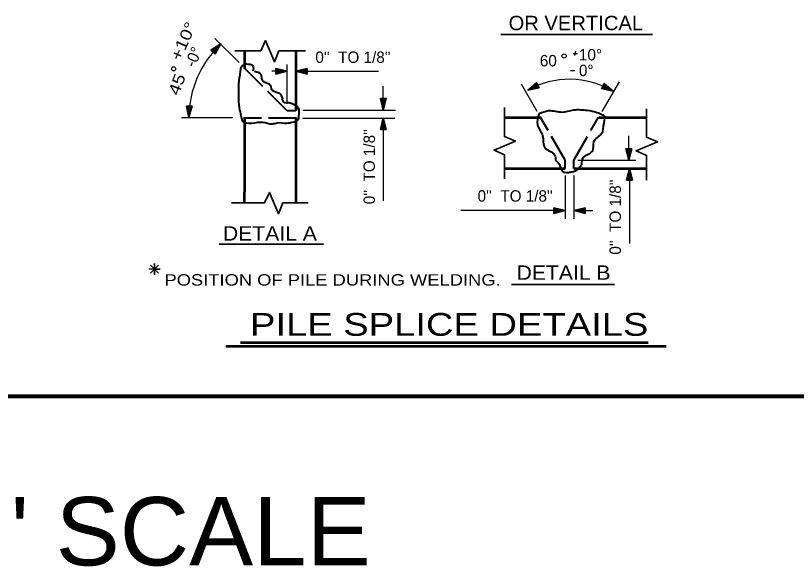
# Model space of a CAD drawing. Extents: x 10063.3 to 10134.4, y 10068.2 to 10136.7.
# Drawn here: x 10101.17 to 10118.29, y 10086.84 to 10098.93 of the extents above; entities that cross this region are included whole.
import ezdxf

# ---------------------------------------------------------------- set-up
doc = ezdxf.new("R2010")
doc.units = 0
doc.header["$LTSCALE"] = 0.1
doc.linetypes.add('LONG_DASHED', pattern=[7.5, 6, -1.5])
for name, color, linetype, lineweight in [('10', 7, 'Continuous', 25), ('4', 7, 'Continuous', 35), ('6', 7, 'Continuous', 25), ('7', 7, 'Continuous', 53)]:
    doc.layers.add(name, color=color, linetype=linetype, lineweight=lineweight)
doc.layers.add('11', color=7, linetype='Continuous')

msp = doc.modelspace()

# ---------------------------------------------------------------- linework, layer by layer
at = {"layer": '10', "lineweight": 80}
msp.add_line((10065.5745, 10090.5821), (10134.3753, 10090.5821), dxfattribs=at)
at = {"layer": '4'}
for p, q in [((10105.9749, 10098.1512), (10106.225, 10098.1512)), ((10106.018, 10098.1512), (10106.3404, 10098.1512)), ((10107.1108, 10098.1512), (10107.5251, 10098.1512)), ((10111.8864, 10096.441), (10111.8864, 10096.9131)), ((10111.8864, 10096.441), (10111.8864, 10096.8413)), ((10115.0011, 10096.4267), (10115.0011, 10096.8844)), ((10115.0011, 10096.4267), (10115.0011, 10096.8844)), ((10111.8864, 10095.3485), (10111.8864, 10095.6706)), ((10115.0011, 10095.3916), (10115.0011, 10095.6563)), ((10111.8864, 10095.3629), (10111.8864, 10095.5553)), ((10115.0011, 10095.3198), (10115.0011, 10095.5409)), ((10105.9031, 10094.8211), (10106.3111, 10094.8211)), ((10105.9304, 10094.8211), (10106.4265, 10094.8211)), ((10107.1969, 10094.8211), (10107.5825, 10094.8211))]:
    msp.add_line(p, q, dxfattribs=at)
at = {"layer": '4', "lineweight": 53}
for p, q in [((10106.1849, 10098.1619), (10106.1849, 10097.7627)), ((10107.3098, 10098.1512), (10107.3098, 10096.8356)), ((10106.1849, 10096.6997), (10106.1849, 10095.0586)), ((10107.3098, 10096.6923), (10107.3098, 10094.8341)), ((10111.8908, 10096.695), (10112.6898, 10096.695)), ((10113.9563, 10096.695), (10115.0011, 10096.695)), ((10111.9058, 10095.5701), (10113.2194, 10095.5701)), ((10113.4069, 10095.5701), (10115.0011, 10095.5701)), ((10106.1811, 10095.0586), (10106.1811, 10094.8419))]:
    msp.add_line(p, q, dxfattribs=at)
at = {"layer": '4', "linetype": 'LONG_DASHED', "lineweight": 40}
for p, q in [((10107.3098, 10096.6757), (10106.1808, 10096.6757)), ((10113.2194, 10095.7576), (10112.6781, 10096.6951)), ((10113.4069, 10095.7576), (10113.9501, 10096.6983)), ((10113.2194, 10095.5701), (10113.2194, 10095.7576)), ((10113.4069, 10095.5701), (10113.4069, 10095.7576))]:
    msp.add_line(p, q, dxfattribs=at)
at = {"layer": '4', "lineweight": 40}
msp.add_line((10113.5701, 10095.6497), (10113.5718, 10095.6528), dxfattribs=at)
at = {"layer": '4'}
for points in [[(10106.3404, 10098.1512), (10106.5428, 10098.1512), (10106.6478, 10098.3802), (10106.8438, 10097.9112), (10106.9428, 10098.1512), (10107.1108, 10098.1512)], [(10111.8864, 10095.6706), (10111.8864, 10095.8731), (10111.6573, 10095.9781), (10112.1263, 10096.1741), (10111.8864, 10096.2731), (10111.8864, 10096.441)], [(10115.0011, 10095.6563), (10115.0011, 10095.8587), (10114.7721, 10095.9638), (10115.2411, 10096.1597), (10115.0011, 10096.2587), (10115.0011, 10096.4267)], [(10106.4265, 10094.8211), (10106.629, 10094.8211), (10106.734, 10095.0501), (10106.9299, 10094.5811), (10107.0289, 10094.8211), (10107.1969, 10094.8211)]]:
    msp.add_lwpolyline(points, dxfattribs=at)
at = {"layer": '4', "linetype": 'LONG_DASHED', "lineweight": 40}
msp.add_lwpolyline([(10107.3098, 10096.8406), (10107.1223, 10096.8406), (10106.1873, 10097.7757)], dxfattribs=at)
at = {"layer": '4', "lineweight": 40}
for points in [[(10107.0124, 10097.1117), (10107.0347, 10097.0362), (10107.1553, 10097.0211), (10107.2608, 10096.9834), (10107.3664, 10096.9005), (10107.3739, 10096.7271), (10107.3588, 10096.6366), (10107.2683, 10096.5914), (10107.1101, 10096.5612), (10106.9065, 10096.5688), (10106.7934, 10096.5461), (10106.5898, 10096.5839), (10106.3411, 10096.5612), (10106.1451, 10096.614), (10106.115, 10096.7271), (10106.0772, 10096.9005), (10106.0621, 10097.1869), (10106.0621, 10097.4282), (10106.0999, 10097.7071), (10106.1301, 10097.8202), (10106.2431, 10097.8654)], [(10106.228, 10097.8654), (10106.3713, 10097.8277), (10106.3713, 10097.7108)], [(10106.409, 10097.7071), (10106.5446, 10097.6393), (10106.5823, 10097.496), (10106.7256, 10097.4282), (10106.7934, 10097.2925), (10106.9517, 10097.2246), (10107.0196, 10097.104)], [(10112.6446, 10096.776), (10112.8501, 10096.8419), (10113.1441, 10096.8118), (10113.4079, 10096.857), (10113.702, 10096.8495), (10113.913, 10096.8043), (10114.0406, 10096.7472)], [(10112.6446, 10096.776), (10112.6069, 10096.5273), (10112.72, 10096.2935), (10112.7728, 10096.0297), (10112.9838, 10095.8714), (10113.0066, 10095.7538)], [(10113.5802, 10095.6527), (10113.617, 10095.8186), (10113.8206, 10095.9619), (10113.8432, 10096.1579), (10114.0166, 10096.3388), (10114.0694, 10096.5725), (10114.0619, 10096.7383), (10114.0406, 10096.7472)], [(10113.0066, 10095.7538), (10113.0893, 10095.6603), (10113.1723, 10095.502), (10113.2929, 10095.487), (10113.3683, 10095.502), (10113.4739, 10095.5397), (10113.5342, 10095.6001), (10113.5643, 10095.6453)]]:
    msp.add_spline(points, degree=3, dxfattribs=at)
at = {"layer": '6'}
for p, q in [((10106.0697, 10097.8956), (10105.5395, 10098.4258)), ((10107.1223, 10096.9906), (10107.1223, 10097.8578)), ((10107.1223, 10097.7071), (10106.7858, 10097.7071)), ((10107.3098, 10097.7071), (10109.1255, 10097.7071)), ((10114.0313, 10096.8249), (10114.4063, 10097.4744)), ((10109.2283, 10096.8553), (10109.2283, 10097.3754)), ((10112.6017, 10096.8249), (10112.2578, 10097.4204)), ((10107.4643, 10096.8553), (10109.4954, 10096.8553)), ((10105.9341, 10096.6818), (10104.8033, 10096.6818)), ((10107.4643, 10096.6743), (10109.4803, 10096.6743)), ((10109.2283, 10096.6818), (10109.2283, 10094.8638)), ((10114.6121, 10095.7576), (10114.6121, 10096.2879)), ((10113.4965, 10095.7576), (10114.7686, 10095.7576)), ((10113.2194, 10095.4201), (10113.2194, 10094.4673)), ((10113.4069, 10095.4201), (10113.4069, 10094.4673)), ((10114.6272, 10095.5701), (10114.6272, 10093.9246)), ((10113.2194, 10094.6483), (10110.9306, 10094.6483)), ((10113.4069, 10094.6483), (10113.8225, 10094.6483))]:
    msp.add_line(p, q, dxfattribs=at)
for points in [[(10105.4964, 10098.1268), (10105.4873, 10098.1354), (10105.6687, 10098.308), (10105.4783, 10098.1441), (10105.4692, 10098.1527), (10105.6687, 10098.308), (10105.4602, 10098.1613), (10105.4511, 10098.1699), (10105.6687, 10098.308), (10105.5417, 10098.0838), (10105.5327, 10098.0924), (10105.6687, 10098.308), (10105.5236, 10098.101), (10105.5145, 10098.1096), (10105.6687, 10098.308), (10105.5055, 10098.1182), (10105.4511, 10098.1699), (10105.5417, 10098.0838), (10105.6687, 10098.308), (10105.4511, 10098.1699)], [(10106.8723, 10097.7071), (10106.8723, 10097.7196), (10107.1223, 10097.7071), (10106.8723, 10097.7321), (10106.8723, 10097.7446), (10107.1223, 10097.7071), (10106.8723, 10097.7571), (10106.8723, 10097.7696), (10107.1223, 10097.7071), (10106.8723, 10097.6446), (10106.8723, 10097.6571), (10107.1223, 10097.7071), (10106.8723, 10097.6696), (10106.8723, 10097.6821), (10107.1223, 10097.7071), (10106.8723, 10097.6946), (10106.8723, 10097.7696), (10106.8723, 10097.6446), (10107.1223, 10097.7071), (10106.8723, 10097.7696)], [(10107.5598, 10097.7071), (10107.5598, 10097.6946), (10107.3098, 10097.7071), (10107.5598, 10097.6821), (10107.5598, 10097.6696), (10107.3098, 10097.7071), (10107.5598, 10097.6571), (10107.5598, 10097.6446), (10107.3098, 10097.7071), (10107.5598, 10097.7696), (10107.5598, 10097.7571), (10107.3098, 10097.7071), (10107.5598, 10097.7446), (10107.5598, 10097.7321), (10107.3098, 10097.7071), (10107.5598, 10097.7196), (10107.5598, 10097.6446), (10107.5598, 10097.7696), (10107.3098, 10097.7071), (10107.5598, 10097.6446)], [(10112.6192, 10097.4019), (10112.6247, 10097.3907), (10112.3951, 10097.2912), (10112.6303, 10097.3795), (10112.6358, 10097.3683), (10112.3951, 10097.2912), (10112.6414, 10097.357), (10112.6469, 10097.3458), (10112.3951, 10097.2912), (10112.5915, 10097.4579), (10112.5971, 10097.4467), (10112.3951, 10097.2912), (10112.6026, 10097.4355), (10112.6081, 10097.4243), (10112.3951, 10097.2912), (10112.6136, 10097.4131), (10112.6469, 10097.3458), (10112.5915, 10097.4579), (10112.3951, 10097.2912), (10112.6469, 10097.3458)], [(10114.0441, 10097.3837), (10114.0499, 10097.3947), (10114.2656, 10097.2677), (10114.0557, 10097.4058), (10114.0615, 10097.4169), (10114.2656, 10097.2677), (10114.0673, 10097.428), (10114.0731, 10097.4391), (10114.2656, 10097.2677), (10114.0151, 10097.3283), (10114.0209, 10097.3394), (10114.2656, 10097.2677), (10114.0267, 10097.3505), (10114.0325, 10097.3616), (10114.2656, 10097.2677), (10114.0383, 10097.3726), (10114.0731, 10097.4391), (10114.0151, 10097.3283), (10114.2656, 10097.2677), (10114.0731, 10097.4391)], [(10109.2283, 10097.1053), (10109.2408, 10097.1053), (10109.2283, 10096.8553), (10109.2533, 10097.1053), (10109.2658, 10097.1053), (10109.2283, 10096.8553), (10109.2783, 10097.1053), (10109.2908, 10097.1053), (10109.2283, 10096.8553), (10109.1658, 10097.1053), (10109.1783, 10097.1053), (10109.2283, 10096.8553), (10109.1908, 10097.1053), (10109.2033, 10097.1053), (10109.2283, 10096.8553), (10109.2158, 10097.1053), (10109.2908, 10097.1053), (10109.1658, 10097.1053), (10109.2283, 10096.8553), (10109.2908, 10097.1053)], [(10104.9767, 10096.9401), (10104.9891, 10096.9395), (10104.9658, 10096.6904), (10105.0016, 10096.939), (10105.0141, 10096.9384), (10104.9658, 10096.6904), (10105.0266, 10096.9379), (10105.0391, 10096.9374), (10104.9658, 10096.6904), (10104.9142, 10096.9428), (10104.9267, 10096.9422), (10104.9658, 10096.6904), (10104.9392, 10096.9417), (10104.9517, 10096.9412), (10104.9658, 10096.6904), (10104.9642, 10096.9406), (10105.0391, 10096.9374), (10104.9142, 10096.9428), (10104.9658, 10096.6904), (10105.0391, 10096.9374)], [(10109.2283, 10096.4318), (10109.2158, 10096.4318), (10109.2283, 10096.6818), (10109.2033, 10096.4318), (10109.1908, 10096.4318), (10109.2283, 10096.6818), (10109.1783, 10096.4318), (10109.1658, 10096.4318), (10109.2283, 10096.6818), (10109.2908, 10096.4318), (10109.2783, 10096.4318), (10109.2283, 10096.6818), (10109.2658, 10096.4318), (10109.2533, 10096.4318), (10109.2283, 10096.6818), (10109.2408, 10096.4318), (10109.1658, 10096.4318), (10109.2908, 10096.4318), (10109.2283, 10096.6818), (10109.1658, 10096.4318)], [(10114.6121, 10096.0076), (10114.6246, 10096.0076), (10114.6121, 10095.7576), (10114.6371, 10096.0076), (10114.6496, 10096.0076), (10114.6121, 10095.7576), (10114.6621, 10096.0076), (10114.6746, 10096.0076), (10114.6121, 10095.7576), (10114.5496, 10096.0076), (10114.5621, 10096.0076), (10114.6121, 10095.7576), (10114.5746, 10096.0076), (10114.5871, 10096.0076), (10114.6121, 10095.7576), (10114.5996, 10096.0076), (10114.6746, 10096.0076), (10114.5496, 10096.0076), (10114.6121, 10095.7576), (10114.6746, 10096.0076)], [(10114.6272, 10095.3201), (10114.6147, 10095.3201), (10114.6272, 10095.5701), (10114.6022, 10095.3201), (10114.5897, 10095.3201), (10114.6272, 10095.5701), (10114.5772, 10095.3201), (10114.5647, 10095.3201), (10114.6272, 10095.5701), (10114.6897, 10095.3201), (10114.6772, 10095.3201), (10114.6272, 10095.5701), (10114.6647, 10095.3201), (10114.6522, 10095.3201), (10114.6272, 10095.5701), (10114.6397, 10095.3201), (10114.5647, 10095.3201), (10114.6897, 10095.3201), (10114.6272, 10095.5701), (10114.5647, 10095.3201)], [(10112.9694, 10094.6483), (10112.9694, 10094.6608), (10113.2194, 10094.6483), (10112.9694, 10094.6733), (10112.9694, 10094.6858), (10113.2194, 10094.6483), (10112.9694, 10094.6983), (10112.9694, 10094.7108), (10113.2194, 10094.6483), (10112.9694, 10094.5858), (10112.9694, 10094.5983), (10113.2194, 10094.6483), (10112.9694, 10094.6108), (10112.9694, 10094.6233), (10113.2194, 10094.6483), (10112.9694, 10094.6358), (10112.9694, 10094.7108), (10112.9694, 10094.5858), (10113.2194, 10094.6483), (10112.9694, 10094.7108)], [(10113.6569, 10094.6483), (10113.6569, 10094.6358), (10113.4069, 10094.6483), (10113.6569, 10094.6233), (10113.6569, 10094.6108), (10113.4069, 10094.6483), (10113.6569, 10094.5983), (10113.6569, 10094.5858), (10113.4069, 10094.6483), (10113.6569, 10094.7108), (10113.6569, 10094.6983), (10113.4069, 10094.6483), (10113.6569, 10094.6858), (10113.6569, 10094.6733), (10113.4069, 10094.6483), (10113.6569, 10094.6608), (10113.6569, 10094.5858), (10113.6569, 10094.7108), (10113.4069, 10094.6483), (10113.6569, 10094.5858)]]:
    msp.add_lwpolyline(points, dxfattribs=at)
for centre, radius, start, end in [((10107.2156, 10096.6743), 2.2498, 133.43777, 179.59221), ((10113.3099, 10095.6547), 1.8748, 59.35375, 119.20533)]:
    msp.add_arc(centre, radius, start, end, dxfattribs=at)
at = {"layer": '7', "lineweight": 35}
for p, q in [((10111.805, 10098.5158), (10115.1321, 10098.5158)), ((10105.6321, 10093.9107), (10107.9177, 10093.9107)), ((10112.0427, 10093.0247), (10114.2971, 10093.0247))]:
    msp.add_line(p, q, dxfattribs=at)
at = {"layer": '7', "lineweight": 25}
for p, q in [((10113.3939, 10098.0987), (10113.4876, 10098.0987)), ((10113.4267, 10098.0537), (10113.4509, 10098.1442)), ((10113.3336, 10097.7195), (10113.4273, 10097.7195))]:
    msp.add_line(p, q, dxfattribs=at)
at = {"layer": '7'}
for p, q in [((10105.7756, 10091.6722), (10115.4307, 10091.6722)), ((10106.1013, 10091.7541), (10115.0343, 10091.7541))]:
    msp.add_line(p, q, dxfattribs=at)
at = {"layer": '7', "lineweight": 25}
msp.add_lwpolyline([(10104.1247, 10093.2791), (10104.2122, 10093.3666), (10104.2122, 10093.2416), (10104.2122, 10093.3666), (10104.301, 10093.2779), (10104.2122, 10093.3666), (10104.3372, 10093.3666), (10104.2122, 10093.3666), (10104.301, 10093.4554), (10104.2122, 10093.3666), (10104.2122, 10093.4916), (10104.2122, 10093.3666), (10104.1247, 10093.4541), (10104.2122, 10093.3666), (10104.0872, 10093.3666)], dxfattribs=at)
for centre in [(10113.1926, 10098.0398), (10104.6331, 10097.759)]:
    msp.add_circle(centre, 0.0459, dxfattribs=at)

# ---------------------------------------------------------------- texts
at = {"layer": '11', "width": 1.05}
msp.add_text("USE 1/2'' SCALE ", height=1.5, dxfattribs=at).set_placement((10092.8147, 10086.8659))
at = {"layer": '7'}
for s, height, width, p in [('OR VERTICAL', 0.315, 1.05, (10111.976, 10098.6072)), ('DETAIL A', 0.315, 1.1, (10105.7143, 10093.9915)), ('DETAIL B', 0.3149, 1.1, (10112.1515, 10093.1315)), ('POSITION OF PILE DURING WELDING.', 0.2505, 1.2, (10104.4322, 10093.004)), ('PILE SPLICE DETAILS', 0.5, 1.25, (10106.3081, 10091.9032))]:
    msp.add_text(s, height=height, dxfattribs=dict(at, width=width)).set_placement(p)
at = {"layer": '7', "width": 1.25}
for s, rotation, p in [('+10°', 65.993, (10104.7789, 10097.9134)), ('45', 70.002, (10104.7432, 10097.1583))]:
    msp.add_text(s, height=0.2505, rotation=rotation, dxfattribs=at).set_placement(p)
at = {"layer": '7'}
for s, height, rotation, p in [('-0°', 0.2504, 66.009, (10105.0941, 10097.7732)), ("0''  TO 1/8''", 0.25, 90, (10109.0466, 10094.7887)), ("0''  TO 1/8''", 0.25, 90, (10114.4397, 10093.6834))]:
    msp.add_text(s, height=height, rotation=rotation, dxfattribs=at).set_placement(p)
for s, height, p in [("0''  TO 1/8''", 0.25, (10107.7404, 10097.8892)), ("0''  TO 1/8''", 0.25, (10107.7404, 10097.8892)), ('10°', 0.2504, (10113.5183, 10097.9439)), ('60', 0.2505, (10112.6611, 10097.8128)), ('0°', 0.2504, (10113.5183, 10097.599)), ("0''  TO 1/8''", 0.25, (10111.2962, 10094.8461))]:
    msp.add_text(s, height=height, dxfattribs=at).set_placement(p)

doc.saveas('drawing.dxf')
